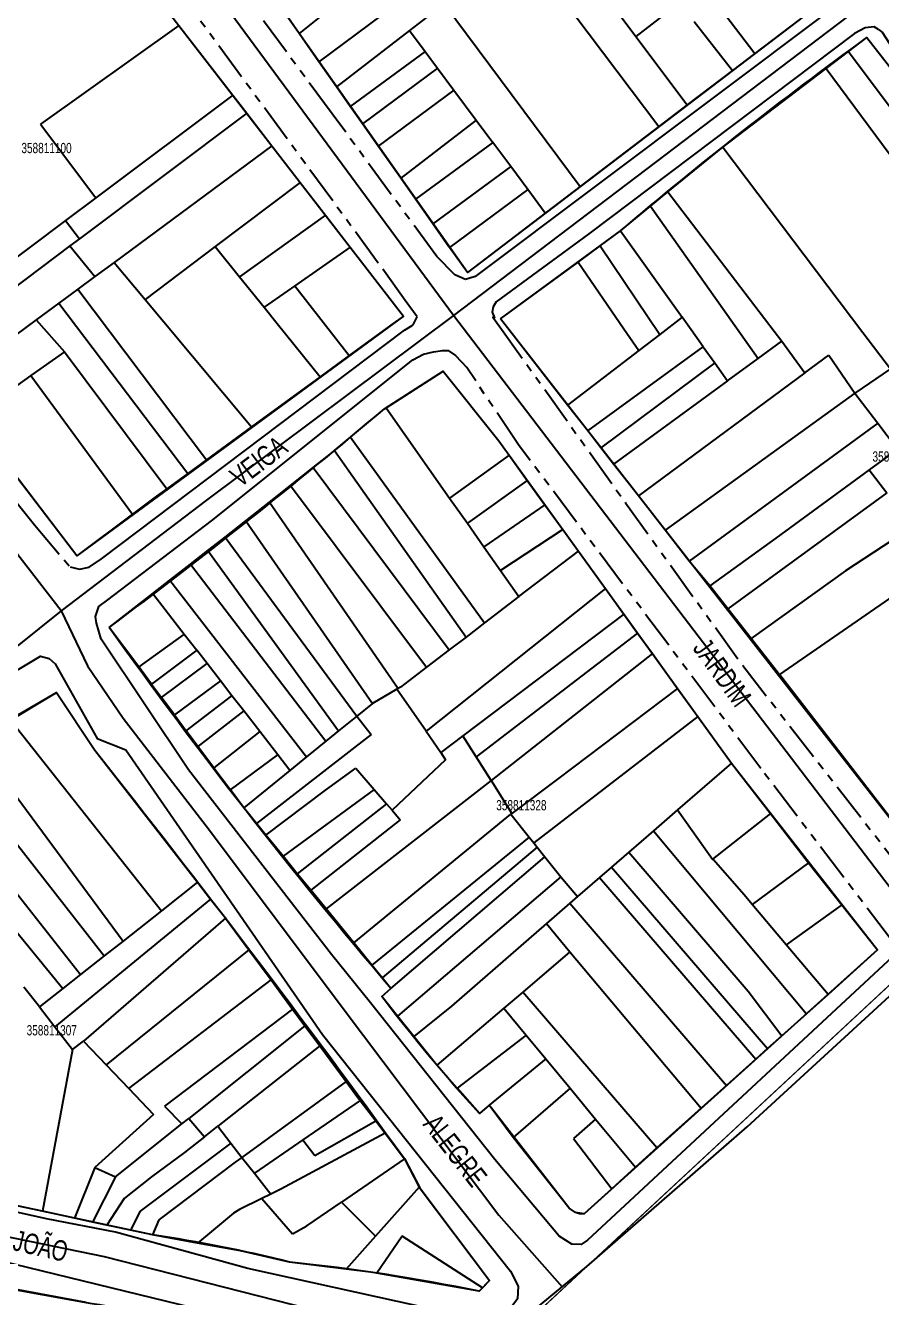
# Model space of a CAD drawing. Extents: x 199219 to 200475, y 4837288 to 4839440.
# Drawn here: x 200041.1 to 200207.8, y 4837972.4 to 4838220.3 of the extents above; entities that cross this region are included whole.
import ezdxf

# ---------------------------------------------------------------- set-up
doc = ezdxf.new("R2010")
doc.units = 0
doc.header["$LTSCALE"] = 3
doc.header["$MEASUREMENT"] = 0
doc.linetypes.add('PHANTOMX2', pattern=[5, 2.5, -0.5, 0.5, -0.5, 0.5, -0.5])
for name, color, linetype in [('CD_MALHA_LOTES', 40, 'CONTINUOUS'), ('CD_TXT_QUADRA', 7, 'CONTINUOUS'), ('LM-LIM-SETOR-FISCAL', 7, 'CONTINUOUS'), ('RU-QUADRAS', 210, 'CONTINUOUS'), ('SV-EIXO-RUA-N-PAV', 6, 'CONTINUOUS'), ('SV-EIXO-RUA-PAV', 20, 'CONTINUOUS'), ('SV-RUA-NAO-PAV-S-GUIA-C-GUIA', 7, 'PHANTOMX2'), ('SV-RUA-PAVIM-S-GUIA-C-GUIA', 7, 'CONTINUOUS'), ('SV-TXT-RUA-PAV-S-GUIA-C-GUIA', 7, 'CONTINUOUS')]:
    doc.layers.add(name, color=color, linetype=linetype)
doc.styles.add('ARIAL', font='ARIAL.TTF')
doc.linetypes.add('Limite', pattern='A,20,-3,[130,ltypeshp.shx,S=6.35,R=0,X=0,Y=0],-3,20', length=46)

msp = doc.modelspace()

# ---------------------------------------------------------------- linework, layer by layer
at = {"layer": 'CD_MALHA_LOTES', "linetype": 'Continuous'}
for p, q in [((200129.73, 4838247.21), (200094.38, 4838218.73)), ((200134.63, 4838240.43), (200098.24, 4838213.22)), ((200057.87, 4838237.27), (200070.96, 4838220.3)), ((200144.13, 4838227.62), (200164.45, 4838200.61)), ((200196.92, 4838225.35), (200183.13, 4838214.85)), ((200094.38, 4838218.73), (200091.11, 4838223.4)), ((200122.61, 4838224.5), (200115.88, 4838219.33)), ((200122.61, 4838224.5), (200149.13, 4838188.94)), ((200168.46, 4838224.7), (200160, 4838218.14)), ((200176.48, 4838223.61), (200183.13, 4838214.85)), ((200070.96, 4838220.3), (200043.99, 4838201.1)), ((200070.96, 4838220.3), (200081.45, 4838206.72)), ((200156.89, 4838222.29), (200160, 4838218.14)), ((200171.32, 4838221.06), (200178.81, 4838211.55)), ((200098.24, 4838213.22), (200094.38, 4838218.73)), ((200115.88, 4838219.33), (200101.65, 4838208.38)), ((200115.88, 4838219.33), (200118.95, 4838215.21)), ((200160, 4838218.14), (200169.98, 4838204.82)), ((200201.43, 4838215.24), (200204.98, 4838217.94)), ((200204.98, 4838217.94), (200218.91, 4838200.12)), ((200118.95, 4838215.21), (200104.34, 4838204.54)), ((200118.95, 4838215.21), (200121.33, 4838212.01)), ((200197.08, 4838211.94), (200201.43, 4838215.24)), ((200201.43, 4838215.24), (200223.03, 4838186.26)), ((200101.65, 4838208.38), (200098.24, 4838213.22)), ((200183.13, 4838214.85), (200178.81, 4838211.55)), ((200121.33, 4838212.01), (200106.73, 4838201.14)), ((200121.33, 4838212.01), (200124.5, 4838207.73)), ((200178.81, 4838211.55), (200169.98, 4838204.82)), ((200176.89, 4838196.61), (200197.08, 4838211.94)), ((200197.08, 4838211.94), (200218.5, 4838182.88)), ((200104.34, 4838204.54), (200101.65, 4838208.38)), ((200124.5, 4838207.73), (200109.77, 4838196.8)), ((200124.5, 4838207.73), (200128.89, 4838201.84)), ((200081.45, 4838206.72), (200054.77, 4838186.73)), ((200081.45, 4838206.72), (200084.16, 4838203.2)), ((200084.16, 4838203.2), (200051.59, 4838178.75)), ((200084.16, 4838203.2), (200089.07, 4838196.85)), ((200106.73, 4838201.14), (200104.34, 4838204.54)), ((200169.98, 4838204.82), (200164.45, 4838200.61)), ((200043.99, 4838201.1), (200054.77, 4838186.73)), ((200109.77, 4838196.8), (200106.73, 4838201.14)), ((200128.89, 4838201.84), (200114.16, 4838190.55)), ((200128.89, 4838201.84), (200132.12, 4838197.48)), ((200164.45, 4838200.61), (200149.13, 4838188.94)), ((200089.07, 4838196.85), (200058.34, 4838174.15)), ((200089.07, 4838196.85), (200094.58, 4838189.71)), ((200114.16, 4838190.55), (200109.77, 4838196.8)), ((200132.12, 4838197.48), (200117.02, 4838186.47)), ((200135.6, 4838192.81), (200132.12, 4838197.48)), ((200166.23, 4838187.88), (200176.89, 4838196.61)), ((200176.89, 4838196.61), (200204.22, 4838160.49)), ((200135.6, 4838192.81), (200120.42, 4838181.63)), ((200138.9, 4838188.36), (200135.6, 4838192.81)), ((200117.02, 4838186.47), (200114.16, 4838190.55)), ((200094.58, 4838189.71), (200078.03, 4838177.22)), ((200094.58, 4838189.71), (200099.49, 4838183.35)), ((200138.9, 4838188.36), (200123.66, 4838177.01)), ((200142.33, 4838183.75), (200138.9, 4838188.36)), ((200149.13, 4838188.94), (200142.33, 4838183.75)), ((200162.83, 4838185.1), (200166.23, 4838187.88)), ((200166.23, 4838187.88), (200186.91, 4838160.76)), ((200054.77, 4838186.73), (200048.84, 4838182.29)), ((200120.42, 4838181.63), (200117.02, 4838186.47)), ((200099.49, 4838183.35), (200082.79, 4838171.31)), ((200099.49, 4838183.35), (200104.29, 4838177.13)), ((200142.33, 4838183.75), (200127.18, 4838172.2)), ((200157.01, 4838180.32), (200162.83, 4838185.1)), ((200162.83, 4838185.1), (200183.79, 4838155.4)), ((200048.84, 4838182.29), (200035.41, 4838172.23)), ((200048.84, 4838182.29), (200051.59, 4838178.75)), ((200123.52, 4838177.2), (200120.42, 4838181.63)), ((200051.59, 4838178.75), (200049.72, 4838177.35)), ((200153, 4838177.34), (200157.01, 4838180.32)), ((200157.01, 4838180.32), (200169.01, 4838163.44)), ((200049.72, 4838177.35), (200030.78, 4838163.13)), ((200049.72, 4838177.35), (200054.57, 4838171.36)), ((200078.03, 4838177.22), (200064.38, 4838166.91)), ((200078.03, 4838177.22), (200082.79, 4838171.31)), ((200104.29, 4838177.13), (200093.51, 4838169.58)), ((200104.29, 4838177.13), (200114.68, 4838163.67)), ((200123.66, 4838177.01), (200123.52, 4838177.2)), ((200127.18, 4838172.2), (200123.66, 4838177.01)), ((200149.02, 4838174.38), (200153, 4838177.34)), ((200153, 4838177.34), (200164.67, 4838160.1)), ((200058.34, 4838174.15), (200054.57, 4838171.36)), ((200058.34, 4838174.15), (200064.38, 4838166.91)), ((200133.62, 4838163.11), (200148.76, 4838174.18)), ((200148.76, 4838174.18), (200149.02, 4838174.38)), ((200148.76, 4838174.18), (200157.66, 4838161.2)), ((200054.57, 4838171.36), (200051.28, 4838168.93)), ((200082.79, 4838171.31), (200087.55, 4838165.4)), ((200051.28, 4838168.93), (200047.55, 4838166.18)), ((200051.28, 4838168.93), (200076.32, 4838135.66)), ((200093.51, 4838169.58), (200087.55, 4838165.4)), ((200093.51, 4838169.58), (200104.13, 4838155.97)), ((200047.55, 4838166.18), (200043.16, 4838162.94)), ((200047.55, 4838166.18), (200072.7, 4838133.01)), ((200064.38, 4838166.91), (200068, 4838162.56)), ((200087.55, 4838165.4), (200090.1, 4838162.23)), ((200114.68, 4838163.67), (200112.24, 4838161.89)), ((200146.69, 4838146.32), (200133.62, 4838163.11)), ((200169.01, 4838163.44), (200164.67, 4838160.1)), ((200170.75, 4838161), (200169.01, 4838163.44)), ((200043.16, 4838162.94), (200025.77, 4838150.09)), ((200043.16, 4838162.94), (200048.64, 4838156.7)), ((200068, 4838162.56), (200085.08, 4838142.06)), ((200090.1, 4838162.23), (200098.47, 4838151.84)), ((200112.24, 4838161.89), (200104.13, 4838155.97)), ((200157.66, 4838161.2), (200160.57, 4838156.96)), ((200173.12, 4838157.66), (200170.75, 4838161)), ((200186.91, 4838160.76), (200188.42, 4838158.79)), ((200164.67, 4838160.1), (200160.57, 4838156.96)), ((200183.79, 4838155.4), (200188.42, 4838158.79)), ((200188.42, 4838158.79), (200192.92, 4838152.63)), ((200204.22, 4838160.49), (200209.6, 4838153.42)), ((200048.64, 4838156.7), (200042.11, 4838152.07)), ((200048.64, 4838156.7), (200068.57, 4838130)), ((200104.13, 4838155.97), (200098.47, 4838151.84)), ((200160.57, 4838156.96), (200146.69, 4838146.32)), ((200150.59, 4838141.32), (200173.12, 4838157.66)), ((200173.12, 4838157.66), (200175.34, 4838154.54)), ((200192.92, 4838152.63), (200197.54, 4838156.04)), ((200197.54, 4838156.04), (200202.62, 4838148.67)), ((200175.34, 4838154.54), (200153.15, 4838138.03)), ((200175.34, 4838154.54), (200177.82, 4838151.05)), ((200177.82, 4838151.05), (200183.79, 4838155.4)), ((200209.6, 4838153.42), (200202.62, 4838148.67)), ((200042.11, 4838152.07), (200030.54, 4838143.85)), ((200042.11, 4838152.07), (200061.94, 4838125.07)), ((200098.47, 4838151.84), (200085.08, 4838142.06)), ((200111.3, 4838145.82), (200122.44, 4838152.96)), ((200122.44, 4838152.96), (200133.25, 4838139.35)), ((200177.82, 4838151.05), (200155.63, 4838134.84)), ((200192.92, 4838152.63), (200160.47, 4838128.62)), ((200202.62, 4838148.67), (200165.66, 4838121.96)), ((200202.62, 4838148.67), (200207.1, 4838142.8)), ((200111, 4838145.62), (200111.3, 4838145.82)), ((200111.3, 4838145.82), (200123.7, 4838128.21)), ((200150.59, 4838141.32), (200146.69, 4838146.32)), ((200104.4, 4838140.1), (200111, 4838145.62)), ((200085.08, 4838142.06), (200076.32, 4838135.66)), ((200153.15, 4838138.03), (200150.59, 4838141.32)), ((200207.1, 4838142.8), (200170.37, 4838115.92)), ((200207.1, 4838142.8), (200210.94, 4838137.76)), ((200101.24, 4838137.46), (200104.4, 4838140.1)), ((200104.4, 4838140.1), (200130.47, 4838103.86)), ((200133.25, 4838139.35), (200135.27, 4838136.55)), ((200097.1, 4838134.16), (200100.72, 4838137.02)), ((200100.72, 4838137.02), (200101.24, 4838137.46)), ((200101.24, 4838137.46), (200126.89, 4838101.12)), ((200135.27, 4838136.55), (200123.7, 4838128.21)), ((200135.27, 4838136.55), (200138.81, 4838131.64)), ((200155.63, 4838134.84), (200153.15, 4838138.03)), ((200210.94, 4838137.76), (200205.42, 4838133.72)), ((200051.09, 4838116.95), (200037.83, 4838134.28)), ((200076.32, 4838135.66), (200072.7, 4838133.01)), ((200092.67, 4838130.65), (200097.1, 4838134.16)), ((200097.1, 4838134.16), (200123.63, 4838098.63)), ((200160.47, 4838128.62), (200155.63, 4838134.84)), ((200205.42, 4838133.72), (200187.22, 4838120.41)), ((200205.42, 4838133.72), (200208.89, 4838129.21)), ((200072.7, 4838133.01), (200068.57, 4838130)), ((200138.81, 4838131.64), (200127.15, 4838123.3)), ((200138.81, 4838131.64), (200142.22, 4838126.92)), ((200066.59, 4838128.55), (200061.94, 4838125.07)), ((200068.57, 4838130), (200066.59, 4838128.55)), ((200088.59, 4838127.41), (200092.67, 4838130.65)), ((200092.67, 4838130.65), (200119.21, 4838095.25)), ((200165.66, 4838121.96), (200160.47, 4838128.62)), ((200208.89, 4838129.21), (200177.9, 4838106.61)), ((200083.96, 4838123.75), (200088.59, 4838127.41)), ((200088.59, 4838127.41), (200113.64, 4838091.07)), ((200123.7, 4838128.21), (200127.15, 4838123.3)), ((200142.22, 4838126.92), (200130.39, 4838118.7)), ((200142.22, 4838126.92), (200145.74, 4838122.05)), ((200061.94, 4838125.07), (200051.09, 4838116.95)), ((200079.98, 4838120.59), (200083.96, 4838123.75)), ((200083.96, 4838123.75), (200108.68, 4838088.16)), ((200218.53, 4838125.65), (200200.84, 4838114.05)), ((200127.15, 4838123.3), (200130.39, 4838118.7)), ((200145.74, 4838122.05), (200133.62, 4838114.11)), ((200145.74, 4838122.05), (200148.77, 4838117.86)), ((200170.37, 4838115.92), (200165.66, 4838121.96)), ((200076.6, 4838117.97), (200079.98, 4838120.59)), ((200079.98, 4838120.59), (200105.6, 4838085.69)), ((200130.39, 4838118.7), (200133.62, 4838114.11)), ((200187.22, 4838120.41), (200174.39, 4838111.07)), ((200073.21, 4838115.33), (200076.6, 4838117.97)), ((200076.6, 4838117.97), (200102.06, 4838082.85)), ((200137.2, 4838109.01), (200148.77, 4838117.86)), ((200148.77, 4838117.86), (200154.04, 4838110.56)), ((200069.19, 4838112.19), (200073.21, 4838115.33)), ((200073.21, 4838115.33), (200099.55, 4838080.82)), ((200133.62, 4838114.11), (200137.2, 4838109.01)), ((200174.39, 4838111.07), (200170.37, 4838115.92)), ((200200.84, 4838114.05), (200182.43, 4838100.84)), ((200217.81, 4838114.48), (200187.93, 4838093.85)), ((200065.88, 4838109.62), (200069.19, 4838112.19)), ((200069.19, 4838112.19), (200095.83, 4838077.8)), ((200177.9, 4838106.61), (200174.39, 4838111.07)), ((200057.38, 4838103), (200065.88, 4838109.62)), ((200065.88, 4838109.62), (200072, 4838101.7)), ((200154.04, 4838110.56), (200119.15, 4838082.75)), ((200137.2, 4838109.01), (200130.47, 4838103.86)), ((200154.04, 4838110.56), (200157.63, 4838105.6)), ((200182.43, 4838100.84), (200177.9, 4838106.61)), ((200157.63, 4838105.6), (200126.28, 4838081.88)), ((200130.47, 4838103.86), (200126.89, 4838101.12)), ((200157.63, 4838105.6), (200160.32, 4838101.87)), ((200063.13, 4838095.29), (200057.38, 4838103)), ((200072, 4838101.7), (200063.13, 4838095.29)), ((200072, 4838101.7), (200074.45, 4838098.54)), ((200126.89, 4838101.12), (200123.63, 4838098.63)), ((200160.32, 4838101.87), (200128.86, 4838077.78)), ((200160.32, 4838101.87), (200163.2, 4838097.89)), ((200123.63, 4838098.63), (200119.21, 4838095.25)), ((200187.78, 4838094.04), (200182.43, 4838100.84)), ((200074.45, 4838098.54), (200065.64, 4838091.92)), ((200076.45, 4838095.95), (200074.45, 4838098.54)), ((200163.2, 4838097.89), (200131.77, 4838073.15)), ((200163.2, 4838097.89), (200168.1, 4838091.1)), ((200065.64, 4838091.92), (200063.13, 4838095.29)), ((200067.57, 4838089.33), (200076.45, 4838095.95)), ((200079.07, 4838092.56), (200076.45, 4838095.95)), ((200119.21, 4838095.25), (200114.12, 4838091.36)), ((200187.93, 4838093.85), (200187.78, 4838094.04)), ((200219.47, 4838052.96), (200187.93, 4838093.85)), ((200065.64, 4838091.92), (200067.57, 4838089.33)), ((200079.07, 4838092.56), (200070.08, 4838085.97)), ((200081.29, 4838089.69), (200079.07, 4838092.56)), ((200114.12, 4838091.36), (200113.64, 4838091.07)), ((200038.06, 4838085.02), (200047.11, 4838090.29)), ((200047.11, 4838090.29), (200054.56, 4838079.07)), ((200070.08, 4838085.97), (200067.57, 4838089.33)), ((200072.39, 4838082.87), (200081.29, 4838089.69)), ((200083.59, 4838086.72), (200081.29, 4838089.69)), ((200113.43, 4838090.95), (200108.68, 4838088.16)), ((200113.64, 4838091.07), (200113.43, 4838090.95)), ((200119.15, 4838082.75), (200113.43, 4838090.95)), ((200168.1, 4838091.1), (200144.71, 4838073.43)), ((200168.1, 4838091.1), (200172.05, 4838085.63)), ((200083.59, 4838086.72), (200074.67, 4838079.81)), ((200086.72, 4838082.68), (200083.59, 4838086.72)), ((200108.68, 4838088.16), (200105.6, 4838085.69)), ((200038.06, 4838085.02), (200067.57, 4838047.78)), ((200070.08, 4838085.97), (200072.39, 4838082.87)), ((200105.6, 4838085.69), (200102.06, 4838082.85)), ((200105.6, 4838085.69), (200108.41, 4838082.13)), ((200172.05, 4838085.63), (200140.09, 4838061.02)), ((200172.05, 4838085.63), (200178.62, 4838076.54)), ((200074.67, 4838079.81), (200072.39, 4838082.87)), ((200086.72, 4838082.68), (200077.79, 4838075.62)), ((200108.41, 4838082.13), (200086.07, 4838064.76)), ((200090.22, 4838078.16), (200086.72, 4838082.68)), ((200102.06, 4838082.85), (200099.55, 4838080.82)), ((200119.15, 4838082.75), (200122.01, 4838078.65)), ((200126.28, 4838081.88), (200122.01, 4838078.65)), ((200128.86, 4838077.78), (200126.28, 4838081.88)), ((200031.3, 4838080.72), (200060.07, 4838041.88)), ((200054.56, 4838079.07), (200074.59, 4838053.32)), ((200077.79, 4838075.62), (200074.67, 4838079.81)), ((200099.55, 4838080.82), (200095.83, 4838077.8)), ((200026.49, 4838077.24), (200056.39, 4838038.97)), ((200080.98, 4838071.34), (200090.22, 4838078.16)), ((200092.55, 4838075.14), (200090.22, 4838078.16)), ((200095.83, 4838077.8), (200092.55, 4838075.14)), ((200122.92, 4838077.19), (200112.48, 4838067.39)), ((200122.01, 4838078.65), (200122.92, 4838077.19)), ((200131.77, 4838073.15), (200128.86, 4838077.78)), ((200178.62, 4838076.54), (200168.09, 4838067.43)), ((200178.62, 4838076.54), (200186.18, 4838066.74)), ((200077.79, 4838075.62), (200080.98, 4838071.34)), ((200092.55, 4838075.14), (200083.58, 4838067.86)), ((200099.53, 4838071.25), (200105.45, 4838075.59)), ((200105.45, 4838075.59), (200109.02, 4838071.42)), ((200083.58, 4838067.86), (200080.98, 4838071.34)), ((200109.02, 4838071.42), (200091.24, 4838058.42)), ((200131.77, 4838073.15), (200099.61, 4838048.14)), ((200109.02, 4838071.42), (200111.41, 4838068.64)), ((200131.77, 4838073.15), (200135.81, 4838066.71)), ((200144.71, 4838073.43), (200135.81, 4838066.71)), ((200024.13, 4838070.49), (200051.77, 4838035.33)), ((200087.91, 4838062.49), (200099.53, 4838071.25)), ((200019.7, 4838067.62), (200048.33, 4838032.62)), ((200086.07, 4838064.76), (200083.58, 4838067.86)), ((200111.41, 4838068.64), (200094.02, 4838055)), ((200105.02, 4838041.51), (200135.65, 4838066.57)), ((200111.41, 4838068.64), (200112.48, 4838067.39)), ((200112.48, 4838067.39), (200114.09, 4838065.52)), ((200135.81, 4838066.71), (200135.65, 4838066.57)), ((200135.65, 4838066.57), (200139.21, 4838062.13)), ((200168.09, 4838067.43), (200163.41, 4838063.37)), ((200168.09, 4838067.43), (200174.93, 4838057.86)), ((200186.18, 4838066.74), (200174.93, 4838057.86)), ((200186.18, 4838066.74), (200193.62, 4838057.09)), ((200087.91, 4838062.49), (200086.07, 4838064.76)), ((200114.09, 4838065.52), (200096.66, 4838051.77)), ((200091.24, 4838058.42), (200087.91, 4838062.49)), ((200139.21, 4838062.13), (200108.56, 4838037.17)), ((200139.21, 4838062.13), (200140.09, 4838061.02)), ((200163.41, 4838063.37), (200158.62, 4838059.22)), ((200163.41, 4838063.37), (200193.22, 4838027.7)), ((200140.77, 4838060.17), (200110.57, 4838034.71)), ((200140.09, 4838061.02), (200140.77, 4838060.17)), ((200140.77, 4838060.17), (200142.27, 4838058.29)), ((200158.62, 4838059.22), (200155.25, 4838056.3)), ((200158.62, 4838059.22), (200181.83, 4838032.12)), ((200094.02, 4838055), (200091.24, 4838058.42)), ((200112.26, 4838032.63), (200142.27, 4838058.29)), ((200142.27, 4838058.29), (200145.37, 4838054.41)), ((200174.93, 4838057.86), (200175.01, 4838057.75)), ((200181.05, 4838050.86), (200175.01, 4838057.75)), ((200193.62, 4838057.09), (200182.61, 4838049.01)), ((200193.62, 4838057.09), (200200.13, 4838048.9)), ((200096.66, 4838051.77), (200094.02, 4838055)), ((200145.37, 4838054.41), (200113.57, 4838027.21)), ((200145.37, 4838054.41), (200148.59, 4838050.54)), ((200152.89, 4838054.26), (200148.59, 4838050.54)), ((200155.25, 4838056.3), (200152.89, 4838054.26)), ((200152.89, 4838054.26), (200183.34, 4838018.84)), ((200155.25, 4838056.3), (200185.65, 4838020.91)), ((200074.59, 4838053.32), (200067.57, 4838047.78)), ((200074.59, 4838053.32), (200077.13, 4838050.06)), ((200099.61, 4838048.14), (200096.66, 4838051.77)), ((200077.13, 4838050.06), (200046.78, 4838025.17)), ((200077.13, 4838050.06), (200079.95, 4838046.43)), ((200147.12, 4838049.27), (200142.55, 4838045.28)), ((200148.59, 4838050.54), (200147.12, 4838049.27)), ((200147.12, 4838049.27), (200177.63, 4838013.72)), ((200182.61, 4838049.01), (200181.05, 4838050.86)), ((200189.25, 4838041.13), (200182.61, 4838049.01)), ((200067.57, 4838047.78), (200060.07, 4838041.88)), ((200105.02, 4838041.51), (200099.61, 4838048.14)), ((200200.13, 4838048.9), (200189.25, 4838041.13)), ((200200.13, 4838048.9), (200207.08, 4838040.13)), ((200080.04, 4838046.31), (200052.37, 4838022.33)), ((200079.95, 4838046.43), (200080.04, 4838046.31)), ((200080.04, 4838046.31), (200084.56, 4838040.19)), ((200142.55, 4838045.28), (200124.09, 4838029.19)), ((200142.55, 4838045.28), (200147.14, 4838039.79)), ((200060.07, 4838041.88), (200056.39, 4838038.97)), ((200084.56, 4838040.19), (200056.77, 4838017.74)), ((200084.56, 4838040.19), (200088.91, 4838034.3)), ((200108.56, 4838037.17), (200105.02, 4838041.51)), ((200147.14, 4838039.79), (200137.93, 4838031.93)), ((200147.14, 4838039.79), (200172.67, 4838009.27)), ((200197.41, 4838031.45), (200189.25, 4838041.13)), ((200207.08, 4838040.13), (200197.41, 4838031.45)), ((200056.39, 4838038.97), (200051.77, 4838035.33)), ((200110.57, 4838034.71), (200108.56, 4838037.17)), ((200051.77, 4838035.33), (200048.33, 4838032.62)), ((200061.19, 4838013.12), (200088.91, 4838034.3)), ((200088.91, 4838034.3), (200093.11, 4838028.62)), ((200112.26, 4838032.63), (200110.57, 4838034.71)), ((200043.78, 4838029.03), (200040.75, 4838032.91)), ((200048.33, 4838032.62), (200043.78, 4838029.03)), ((200110.46, 4838031.08), (200112.26, 4838032.63)), ((200137.93, 4838031.93), (200134.26, 4838028.8)), ((200164.08, 4838001.56), (200137.93, 4838031.93)), ((200181.83, 4838032.12), (200188.43, 4838023.4)), ((200113.57, 4838027.21), (200110.46, 4838031.08)), ((200124.09, 4838029.19), (200116.72, 4838023.28)), ((200197.41, 4838031.45), (200193.22, 4838027.7)), ((200043.78, 4838029.03), (200046.78, 4838025.17)), ((200093.11, 4838028.62), (200068.13, 4838009.7)), ((200093.11, 4838028.62), (200095.51, 4838025.37)), ((200116.72, 4838023.28), (200113.57, 4838027.21)), ((200134.26, 4838028.8), (200121.22, 4838017.67)), ((200134.26, 4838028.8), (200138.6, 4838023.55)), ((200193.22, 4838027.7), (200188.43, 4838023.4)), ((200046.78, 4838025.17), (200050.24, 4838020.74)), ((200095.51, 4838025.37), (200072.86, 4838007.3)), ((200095.51, 4838025.37), (200098.42, 4838021.43)), ((200050.24, 4838020.74), (200052.37, 4838022.33)), ((200052.37, 4838022.33), (200056.77, 4838017.74)), ((200121.22, 4838017.67), (200116.72, 4838023.28)), ((200138.6, 4838023.55), (200125.18, 4838013.2)), ((200138.6, 4838023.55), (200142.41, 4838018.94)), ((200188.43, 4838023.4), (200185.65, 4838020.91)), ((200050.24, 4838020.74), (200044.36, 4837989.2)), ((200098.42, 4838021.43), (200078.54, 4838005.77)), ((200098.42, 4838021.43), (200103.56, 4838014.47)), ((200185.65, 4838020.91), (200183.34, 4838018.84)), ((200056.77, 4838017.74), (200061.19, 4838013.12)), ((200125.18, 4838013.2), (200121.22, 4838017.67)), ((200142.41, 4838018.94), (200131.42, 4838009.88)), ((200142.41, 4838018.94), (200147.15, 4838013.21)), ((200183.34, 4838018.84), (200177.63, 4838013.72)), ((200103.56, 4838014.47), (200083.24, 4837999.71)), ((200103.56, 4838014.47), (200105.82, 4838011.41)), ((200061.19, 4838013.12), (200066.02, 4838008.09)), ((200129.5, 4838008.27), (200125.18, 4838013.2)), ((200147.15, 4838013.21), (200136.09, 4838003.57)), ((200147.15, 4838013.21), (200152.13, 4838007.18)), ((200177.63, 4838013.72), (200172.67, 4838009.27)), ((200068.13, 4838009.7), (200071.5, 4838006.22)), ((200106.28, 4838010.8), (200095.12, 4838003.13)), ((200105.82, 4838011.41), (200106.28, 4838010.8)), ((200106.28, 4838010.8), (200109.31, 4838006.82)), ((200131.42, 4838009.88), (200129.5, 4838008.27)), ((200136.09, 4838003.57), (200131.42, 4838009.88)), ((200066.02, 4838008.09), (200054.56, 4837997.73)), ((200071.5, 4838006.22), (200072.86, 4838007.3)), ((200072.86, 4838007.3), (200075.91, 4838003.7)), ((200152.13, 4838007.18), (200147.82, 4838003.38)), ((200152.13, 4838007.18), (200159.88, 4837997.8)), ((200172.67, 4838009.27), (200164.08, 4838001.56)), ((200058.6, 4837995.92), (200071.5, 4838006.22)), ((200075.91, 4838003.7), (200078.54, 4838005.77)), ((200078.54, 4838005.77), (200081.1, 4838002.47)), ((200111.14, 4838004.4), (200090.79, 4837993.49)), ((200097.45, 4838000.09), (200109.31, 4838006.82)), ((200109.31, 4838006.82), (200111.14, 4838004.4)), ((200111.14, 4838004.4), (200114.9, 4837999.42)), ((200081.1, 4838002.47), (200063.42, 4837989.23)), ((200075.91, 4838003.7), (200072.02, 4838000.63)), ((200081.1, 4838002.47), (200083.24, 4837999.71)), ((200095.12, 4838003.13), (200085.65, 4837996.62)), ((200095.12, 4838003.13), (200097.45, 4838000.09)), ((200146.99, 4837989.79), (200136.09, 4838003.57)), ((200147.82, 4838003.38), (200155.28, 4837993.61)), ((200072.02, 4838000.63), (200065.63, 4837995.92)), ((200083.24, 4837999.71), (200081.93, 4837998.76)), ((200083.24, 4837999.71), (200085.65, 4837996.62)), ((200114.9, 4837999.42), (200102.62, 4837991.01)), ((200114.9, 4837999.42), (200117.79, 4837993.92)), ((200164.08, 4838001.56), (200159.88, 4837997.8)), ((200054.56, 4837997.73), (200050.62, 4837987.86)), ((200054.56, 4837997.73), (200058.6, 4837995.92)), ((200081.93, 4837998.76), (200067.03, 4837987.55)), ((200159.88, 4837997.8), (200155.28, 4837993.61)), ((200058.6, 4837995.92), (200054.11, 4837987.11)), ((200065.63, 4837995.92), (200060.26, 4837991.69)), ((200085.65, 4837996.62), (200088.83, 4837992.53)), ((200088.83, 4837992.53), (200087.09, 4837991.67)), ((200090.79, 4837993.49), (200088.83, 4837992.53)), ((200117.79, 4837993.92), (200109.27, 4837984.34)), ((200117.79, 4837993.92), (200131.44, 4837975.74)), ((200155.28, 4837993.61), (200149.93, 4837988.74)), ((200044.36, 4837989.2), (200032.96, 4837991.65)), ((200060.26, 4837991.69), (200056.91, 4837986.51)), ((200082.77, 4837989.55), (200081.59, 4837988.83)), ((200087.09, 4837991.67), (200082.77, 4837989.55)), ((200087.09, 4837991.67), (200093.11, 4837984.8)), ((200095.87, 4837986.39), (200102.62, 4837991.01)), ((200102.62, 4837991.01), (200109.27, 4837984.34)), ((200148.19, 4837988.96), (200146.99, 4837989.79)), ((200050.62, 4837987.86), (200044.36, 4837989.2)), ((200054.11, 4837987.11), (200050.62, 4837987.86)), ((200056.91, 4837986.51), (200054.11, 4837987.11)), ((200063.42, 4837989.23), (200061.54, 4837985.51)), ((200067.03, 4837987.55), (200065.81, 4837984.59)), ((200081.59, 4837988.83), (200074.56, 4837983.02)), ((200149.01, 4837988.7), (200148.19, 4837988.96)), ((200149.93, 4837988.74), (200149.01, 4837988.7)), ((200061.54, 4837985.51), (200056.91, 4837986.51)), ((200065.81, 4837984.59), (200061.54, 4837985.51)), ((200074.56, 4837983.02), (200065.81, 4837984.59)), ((200093.11, 4837984.8), (200095.87, 4837986.39)), ((200082.95, 4837981.52), (200074.56, 4837983.02)), ((200109.27, 4837984.34), (200103.57, 4837977.92)), ((200114.48, 4837984.36), (200109.51, 4837977.12)), ((200130.08, 4837974.27), (200114.48, 4837984.36)), ((200092.48, 4837979.3), (200082.95, 4837981.52)), ((200103.57, 4837977.92), (200092.48, 4837979.3)), ((200108.25, 4837977.34), (200103.57, 4837977.92)), ((200109.51, 4837977.12), (200108.25, 4837977.34)), ((200129.47, 4837973.61), (200109.51, 4837977.12)), ((200035.28, 4837974.73), (200052.81, 4837971.52)), ((200131.44, 4837975.74), (200130.08, 4837974.27)), ((200130.08, 4837974.27), (200129.47, 4837973.61))]:
    msp.add_line(p, q, dxfattribs=at)
at = {"layer": 'LM-LIM-SETOR-FISCAL', "linetype": 'Limite', "ltscale": 0.1, "const_width": 0.25}
msp.add_lwpolyline([(200120.409508, 4838727.259673), (200147.895711, 4838694.217748), (200187.037505, 4838641.556438), (200211.927777, 4838612.208207), (200219.004395, 4838603.413883), (200272.711944, 4838534.36132), (200280.384451, 4838524.432193), (200339.740351, 4838450.679692), (200424.808112, 4838341.194673), (200451.887549, 4838306.44273), (200474.676248, 4838277.458958), (200458.633748, 4838261.81904), (200449.055245, 4838253.677312), (200440.913518, 4838245.535585), (200429.419314, 4838234.999232), (200367.240616, 4838178.422546), (200333.560081, 4838146.987381), (200278.174313, 4838096.09235), (200231.021564, 4838053.43034), (200112.765464, 4837943.407259)], dxfattribs=at)
at = {"layer": 'RU-QUADRAS', "color": 6, "linetype": 'Continuous'}
for points in [[(200034.63, 4838303.62, -0.0238160249), (200067.66, 4838326.7), (200103.69, 4838352.82), (200197.24, 4838227.58), (200196.92, 4838225.35), (200127.18, 4838172.2)], [(200133.62, 4838163.11), (200156.99, 4838180.32, -0.0182623474), (200204.98, 4838217.94), (200218.91, 4838200.12), (200258.21, 4838146.7), (200222.55, 4838120.32), (200223.94, 4838118.71), (200231.94, 4838124.23), (200259.18, 4838145.39), (200284.34, 4838112.21), (200284.53, 4838110.43, -0.0083752961), (200219.47, 4838052.96)], [(200057.38, 4838103, 0.0155755293), (200111, 4838145.62), (200122.44, 4838152.96), (200133.25, 4838139.35), (200178.62, 4838076.54), (200207.08, 4838040.13), (200149.93, 4837988.74), (200148.19, 4837988.96), (200146.99, 4837989.79), (200131.42, 4838009.88), (200129.5, 4838008.27, -0.0229740335), (200110.46, 4838031.08), (200112.26, 4838032.63, -0.0216495378)], [(199974.06, 4837982.96), (199975.83, 4837987.95), (200000, 4837981.84, 0.0126605122), (200057.2, 4837970.71), (200110, 4837958.29, -0.5812449766), (200113.14, 4837954.38), (200071.11, 4837915.5), (200069.54, 4837915.51), (200068.01, 4837916.05), (200045.17, 4837931.54), (200000, 4837965.08)]]:
    msp.add_lwpolyline(points, format="xyb", close=True, dxfattribs=at)
for points in [[(200057.87, 4838237.27), (200114.68, 4838163.67), (200051.09, 4838116.95), (200018.53, 4838159.58), (200007.75, 4838175.27, -0.0253448527), (199988.99, 4838200.99), (199975.55, 4838217.95), (199974.35, 4838217.08), (199957.84, 4838237.84)], [(200036.53, 4838083.95), (200047.11, 4838090.29), (200054.56, 4838079.07, -0.0106991883), (200114.9, 4837999.46), (200117.92, 4837993.75), (200131.44, 4837975.74), (200129.47, 4837973.61, 0.0251790697), (200092.48, 4837979.3, 0.0258223351), (200065.81, 4837984.59), (199993.99, 4838000.03)]]:
    msp.add_lwpolyline(points, format="xyb", dxfattribs=at)
at = {"layer": 'SV-EIXO-RUA-N-PAV'}
for points in [[(200218.93, 4838039.92), (200124.43, 4838163.78), (200022.29, 4838302.39)], [(200048, 4838106.23), (200010.51, 4838154.69), (200000.74, 4838167.32), (200000, 4838168.273193)]]:
    msp.add_lwpolyline(points, dxfattribs=at)
at = {"layer": 'SV-EIXO-RUA-PAV'}
for points in [[(200384.71, 4838390.12), (200372.9, 4838375.66), (200331.24, 4838330.54), (200298.54, 4838295.1), (200273.16, 4838276.5), (200208.68, 4838227.81), (200124.43, 4838163.78), (200076.33, 4838127.77), (200048, 4838106.23), (200021.88, 4838085.28), (200000, 4838067.480225)], [(200000, 4837836.390869), (200015.88, 4837851.29), (200068.87, 4837900.84), (200102.39, 4837933.69), (200130.05, 4837961.59), (200145.64, 4837974.5), (200150.43, 4837978.46), (200181.68, 4838005.69), (200218.93, 4838039.92), (200294.37, 4838110.85), (200334.17, 4838146.89), (200383.26, 4838191.79), (200406.24, 4838211.97)], [(200048, 4838106.23), (200053.13, 4838095.52), (200060.12, 4838085.3), (200076.26, 4838064.32), (200106.92, 4838023.44), (200133.27, 4837988.48), (200145.64, 4837974.5)], [(200000, 4837991.984131), (200056.36, 4837980.41), (200130.05, 4837961.59)]]:
    msp.add_lwpolyline(points, dxfattribs=at)
at = {"layer": 'SV-RUA-NAO-PAV-S-GUIA-C-GUIA'}
for points in [[(200128.64, 4838171.41), (200126.79, 4838170.83), (200124.7, 4838171.7), (200121.2, 4838175.3), (200100.81, 4838203.09), (200044.24, 4838279.66), (200032.53, 4838296), (200031.14, 4838298.6), (200031.23, 4838302.09)], [(200115.06, 4838166.7), (200109.79, 4838174.02), (200024.33, 4838290.49)], [(200207.251618, 4838219.537511), (200207.99, 4838219.01), (200209.42, 4838216.83), (200231.58, 4838187.02), (200247.13, 4838166.59), (200252.32, 4838159.76), (200258.04, 4838152.23), (200260.78, 4838148.6), (200244.8, 4838136.77), (200239.18, 4838132.62), (200233.63, 4838128.51), (200229.1, 4838125.16), (200222.55, 4838120.32), (200223.94, 4838118.71), (200231.94, 4838124.23), (200261.72, 4838147.36), (200286.8, 4838114.19), (200287.31, 4838112.91), (200287.32, 4838111.19)], [(200004.73, 4838170.99), (200010.63, 4838163.43), (200042.79, 4838123.01), (200049.8, 4838114.78)], [(200116.37, 4838161.83), (200116.59, 4838161.96), (200117.38, 4838163.5), (200115.06, 4838166.7)], [(200133.5, 4838161.57), (200157.95, 4838127.3), (200180.79, 4838095.59), (200215.13, 4838051.43), (200217.29, 4838049.01), (200218.13, 4838048.27), (200219.65, 4838047.73), (200219.08, 4838047.96)], [(200210.88, 4838039.67), (200209.58, 4838042.33), (200184.34, 4838075.49), (200137.14, 4838138.59), (200127.02, 4838153.64)]]:
    msp.add_lwpolyline(points, dxfattribs=at)
at = {"layer": 'SV-RUA-PAVIM-S-GUIA-C-GUIA'}
for points in [[(200198.51, 4838223.79), (200128.64, 4838171.41)], [(200207.251618, 4838219.537511), (200206.38, 4838220.05), (200204.62, 4838219.84), (200202.56, 4838218.76), (200150.81, 4838179.69), (200132.78, 4838166.48), (200132.17, 4838165.49), (200131.96, 4838164.44), (200132.43, 4838163.31), (200132.1, 4838163.44), (200133.5, 4838161.57)], [(200049.8, 4838114.78), (200051.57, 4838114.32), (200053.47, 4838114.75), (200055.86, 4838116.34), (200114.88, 4838160.92), (200116.37, 4838161.83)], [(200210.88, 4838039.67), (200156.92, 4837989.46), (200150.56, 4837983.55), (200149.31, 4837982.74), (200147.48, 4837982.78), (200145.04, 4837984.38), (200132.52, 4837999.29), (200108.29, 4838029.82), (200100.67, 4838039.25), (200072.81, 4838075.21), (200055.78, 4838100.69), (200054.88, 4838103.8), (200054.72, 4838105.1), (200055.34, 4838107.07), (200057.13, 4838108.38), (200077.29, 4838123.74), (200116.53, 4838155.12), (200118.62, 4838156.23), (200120.55, 4838156.71), (200122.3, 4838156.99), (200123.43, 4838156.95), (200124.84, 4838156.02), (200127.02, 4838153.64)], [(200000, 4838063.500556), (200025.65, 4838083.45), (200039.8, 4838094.89), (200044.02, 4838097.4), (200045.65, 4838096.91), (200046.84, 4838095.93), (200055.01, 4838081.34), (200060.62, 4838079.11), (200098.96, 4838023.68), (200135.55, 4837977.54), (200137.06, 4837974.61), (200136.93, 4837972.13), (200134.89, 4837969.41), (200132.15, 4837968.28), (200128.75, 4837968.65), (200117.97, 4837970.64), (200084.35, 4837978.05), (200058.6, 4837985.11), (200045.17, 4837987.76), (200009.86, 4837995.61), (200000, 4837997.101779)], [(200000, 4837957.030356), (200010.23, 4837949.96), (200038.3, 4837929.83), (200067.32, 4837908.56), (200068.99, 4837908.14), (200070.48, 4837908.9), (200072.99, 4837911.47), (200117, 4837952.31), (200118.65, 4837956.3), (200117.31, 4837958.76), (200114.38, 4837960.43), (200036.1, 4837979.52), (200009.91, 4837984.88), (200000, 4837986.925017)]]:
    msp.add_lwpolyline(points, dxfattribs=at)

# ---------------------------------------------------------------- texts
at = {"layer": 'CD_TXT_QUADRA', "linetype": 'Continuous', "style": 'ARIAL', "width": 0.7}
for s, p in [('358811100', (200040.27, 4838195.43)), ('358811339', (200206.08, 4838135.3)), ('358811328', (200132.78, 4838067.35)), ('358811307', (200041.29, 4838023.48))]:
    msp.add_text(s, height=2, dxfattribs=at).set_placement(p)
at = {"layer": 'SV-TXT-RUA-PAV-S-GUIA-C-GUIA', "style": 'ARIAL', "width": 0.7}
for s, rotation, p in [('VEIGA', 37, (200082.911993, 4838130.181191)), ('JARDIM', 306, (200170.914446, 4838098.914624)), ('ALEGRE', 308, (200118.347676, 4838006.085803)), ('JOÃO', 347, (200038.381293, 4837981.687593))]:
    msp.add_text(s, height=4, rotation=rotation, dxfattribs=at).set_placement(p)

doc.saveas('drawing.dxf')
